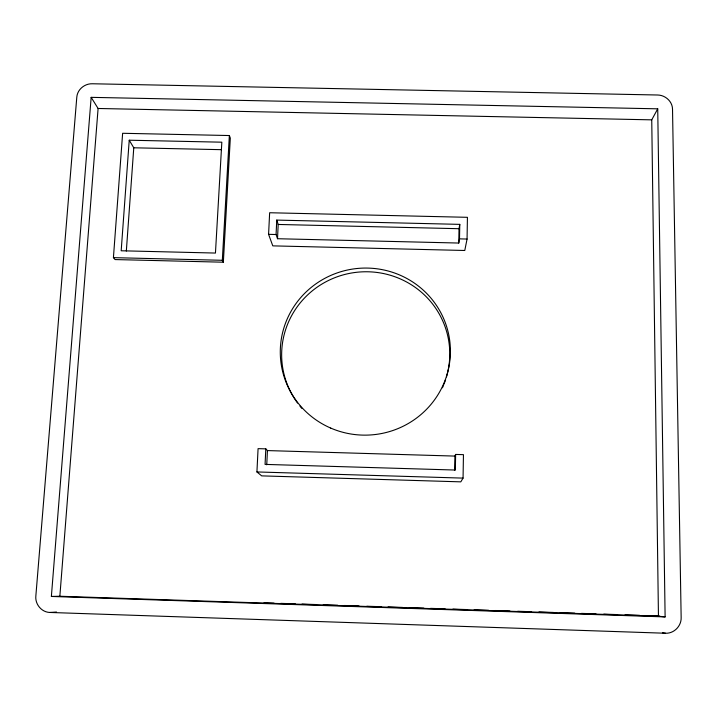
<?xml version="1.0" encoding="UTF-8"?>
<svg xmlns="http://www.w3.org/2000/svg" width="717" height="717" viewBox="0 0 717 717"><rect width="100%" height="100%" fill="white"/><g stroke="black" fill="none" stroke-linecap="round" stroke-linejoin="round"><path stroke-width="1.08" d="M455.627 454.435L455.349 470.047L265.066 464.392L265.81 448.869L258.075 448.645L256.928 471.947L261.678 475.873L460.816 481.851L463.057 478.114L463.451 454.659L455.627 454.435L454.91 456.084L454.65 470.406M459.507 238.869L459.767 224.367L276.762 220.092L276.072 234.522L277.515 238.725L458.763 243.045L459.507 238.869L467.063 239.048L467.43 217.314L269.646 212.743L268.588 234.342L272.783 245.868L464.777 250.484L467.063 239.048M458.763 243.045L459.023 228.705L459.767 224.367M266.751 464.822L267.432 450.581L265.81 448.869M277.515 238.725L278.187 224.457L276.762 220.092M223.345 262.207L222.324 260.298L229.359 135.54L122.634 133.281L113.42 257.645L115.079 259.563L223.345 262.207L230.318 138.121L229.359 135.54M129.23 140.209L121.182 250.771L215.45 253.056L221.831 142.19L129.23 140.209L133.774 147.792L126.335 251.031M51.373 596.454L91.158 97.351L657.731 108.823L665.116 616.907L51.373 596.454L59.852 596.248L658.448 616.19L651.744 119.847L657.731 108.823M59.852 596.248L98.095 108.482L91.158 97.351M665.349 633.236C673.971 633.756 681.544 626.004 681.15 617.445L672.519 109.127C672.412 101.294 665.152 95.038 657.534 95.002L92.242 83.764C84.714 83.531 77.427 89.419 76.809 97.064L35.85 595.935C34.918 604.216 41.64 612.39 50.091 612.47L665.349 633.236L662.481 632.752M50.091 612.47L56.491 612.022M98.095 108.482L651.744 119.847M133.774 147.792L221.481 149.674M278.187 224.457L459.023 228.705M268.588 234.342L276.072 234.522M113.42 257.645L222.324 260.298M267.432 450.581L454.91 456.084M256.928 471.947L463.057 478.114M264.017 602.809L274.073 603.14M280.786 603.364L295.314 603.848M302.018 604.072L316.555 604.556M323.259 604.781L337.788 605.265M344.492 605.489L359.029 605.973M366.853 606.232L381.381 606.716M388.085 606.941L402.622 607.424M409.326 607.649L423.855 608.133M430.567 608.357L445.096 608.841M452.92 609.1L467.448 609.584M474.152 609.808L488.689 610.292M495.393 610.517L509.921 611.001M517.746 611.26L531.163 611.709M538.987 611.968L553.515 612.452M560.228 612.677L574.756 613.16M581.46 613.385L595.988 613.869M603.813 614.128L617.229 614.577M625.054 614.836L639.582 615.32M646.295 615.544L659.335 615.984M655.23 615.84L665.116 616.907M293.271 396.618A84.095 82.572 -7.7 0 1 355.193 272.46A84.095 82.572 -7.7 0 1 446.485 376.891M445.615 379.669A84.095 82.572 -7.7 0 1 443.948 384.222M443.581 385.128A84.095 82.572 -7.7 0 1 442.425 387.798M301.839 408.367A84.095 82.572 -7.7 0 1 299.957 406.136M297.582 403.062A84.095 82.572 -7.7 0 1 293.782 397.442M330.698 428.067A85.09 83.513 -7.7 0 0 449.944 342.511A85.09 83.513 -7.7 0 0 315.39 284.228A85.09 83.513 -7.7 0 0 330.698 428.067"/></g></svg>
